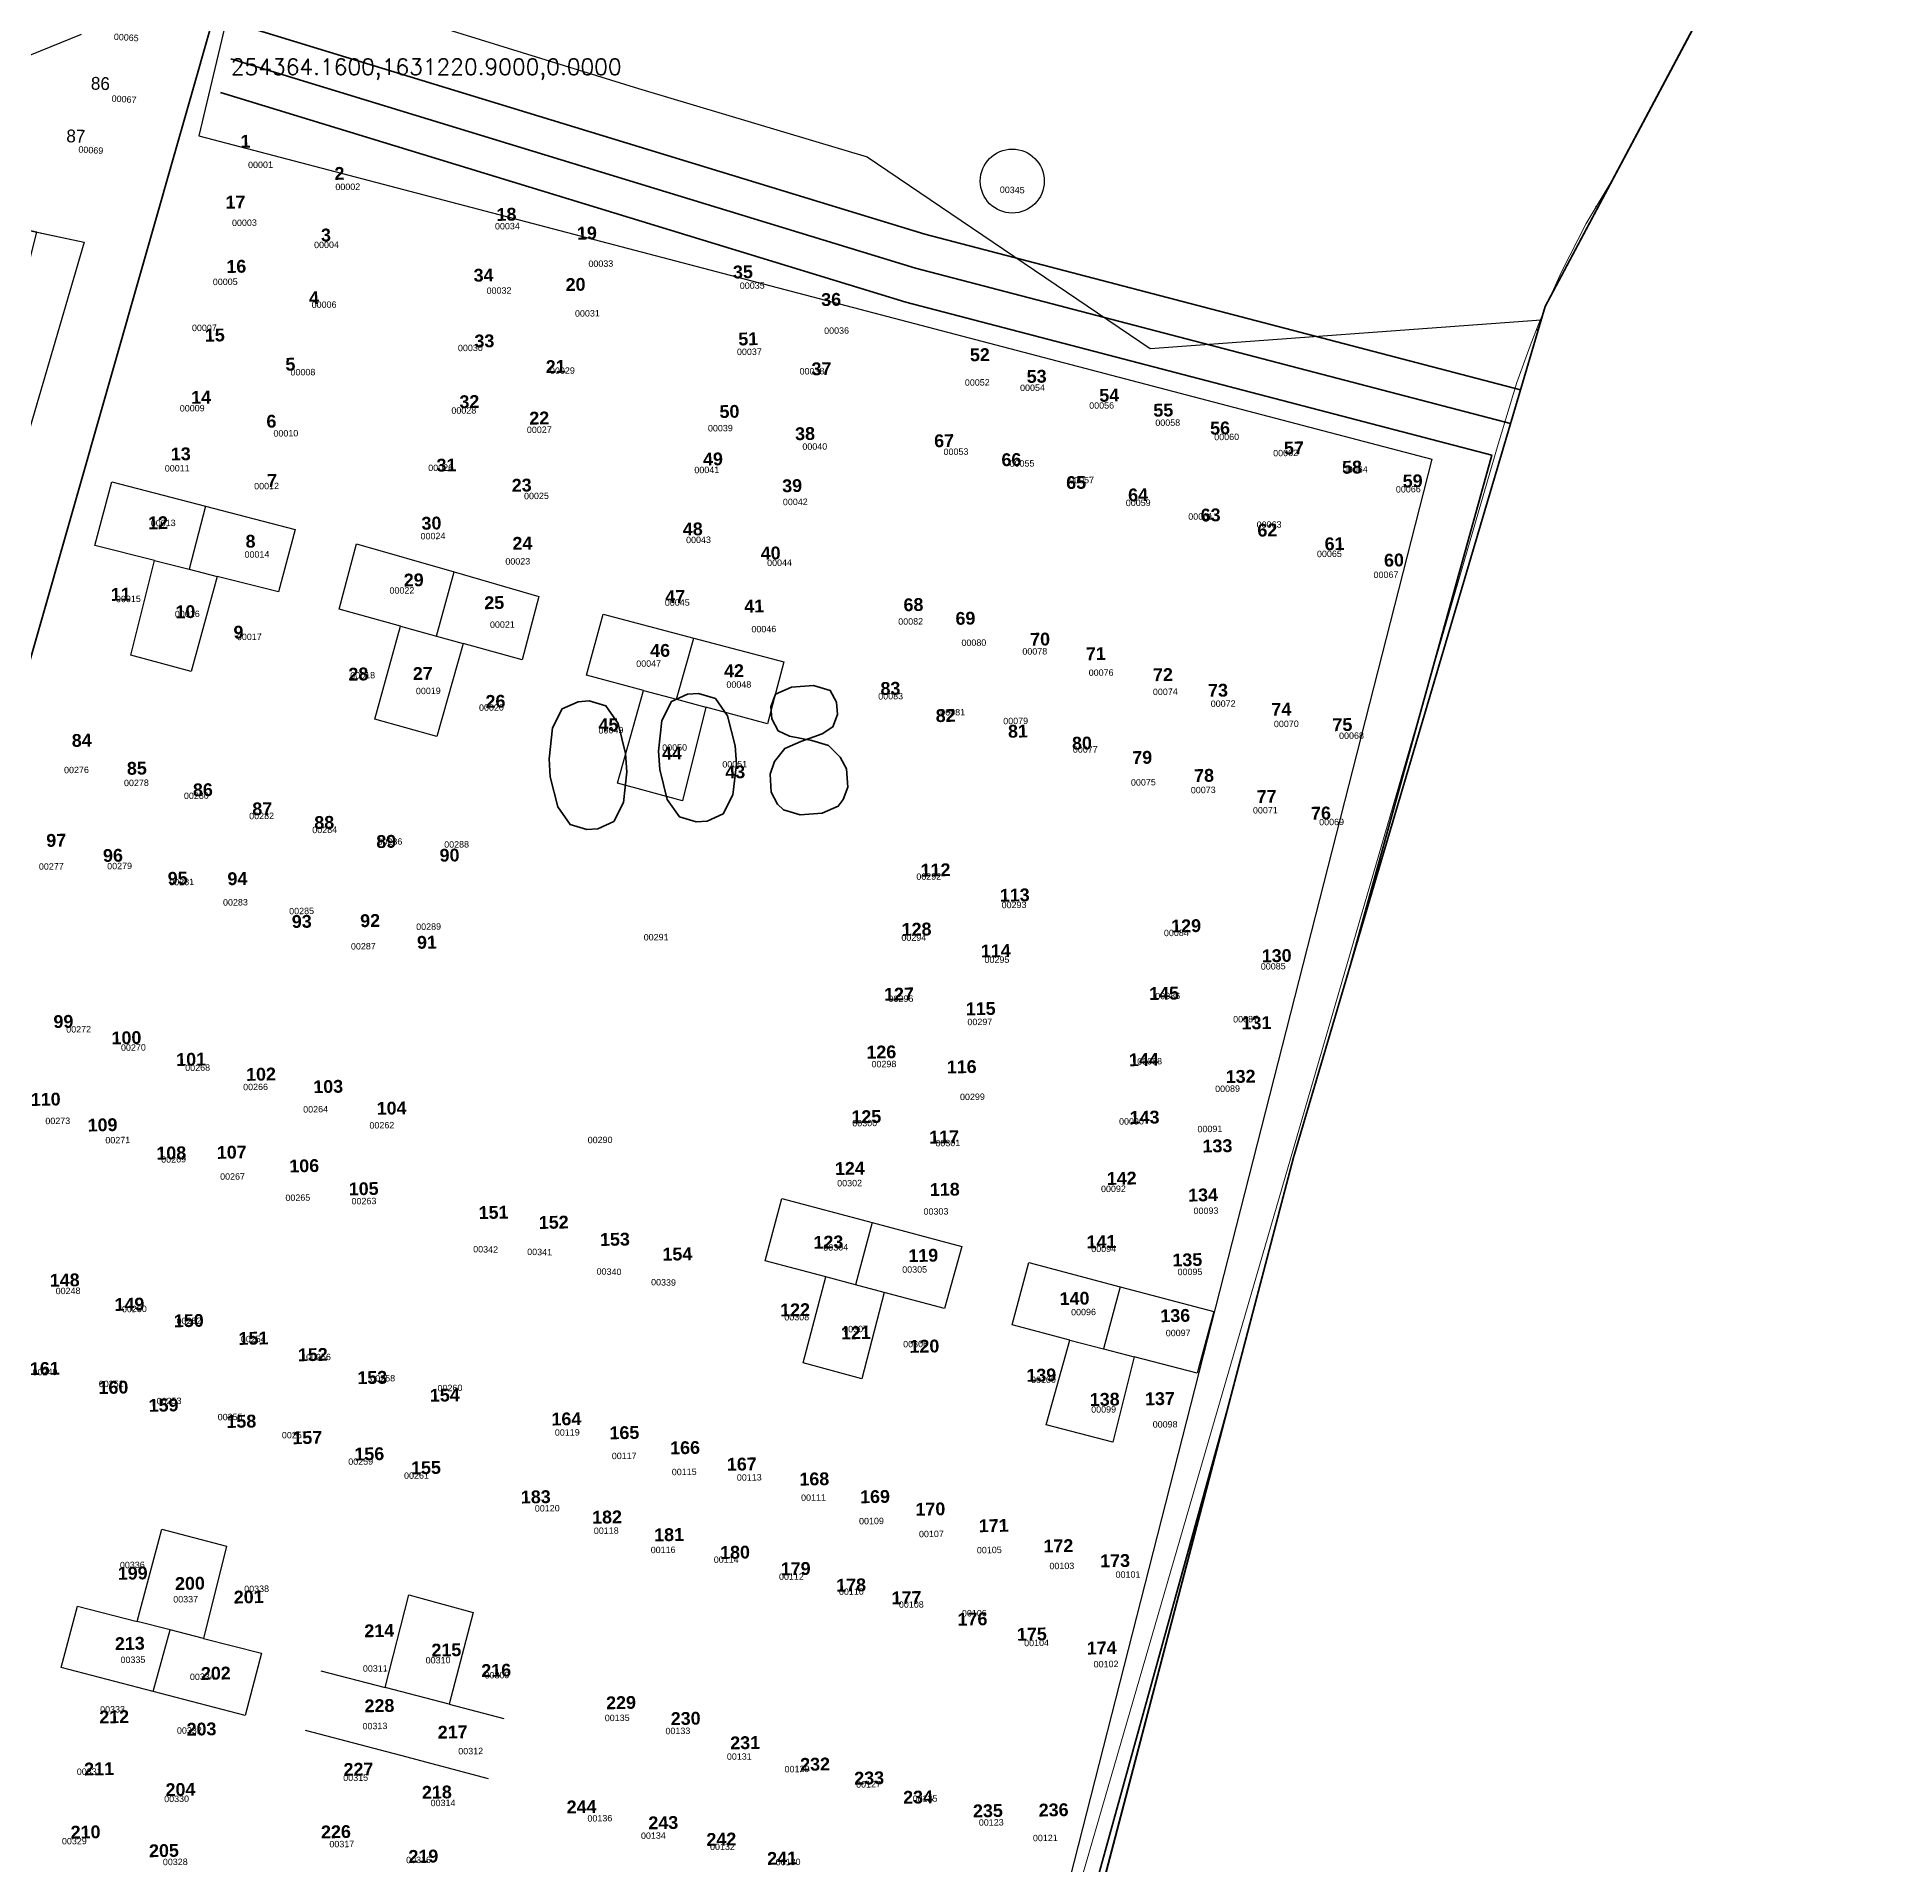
# Model space of a CAD drawing. Header units: metres. Extents: x 0 to 1324930, y 0 to 1631912.
# Drawn here: x 254333.9 to 254624.2, y 1630938.6 to 1631224.3 of the extents above; entities that cross this region are included whole.
import ezdxf
from ezdxf.enums import TextEntityAlignment as Align

# ---------------------------------------------------------------- set-up
doc = ezdxf.new("R2010")
doc.units = ezdxf.units.M
doc.header["$MEASUREMENT"] = 0
for name, color, linetype in [('A_revoir_niveau_0', 7, 'Continuous'), ('limites_parcelles', 7, 'Continuous'), ('limites_sections', 7, 'Continuous'), ('limites_tf', 7, 'Continuous'), ('numero_lot', 7, 'Continuous'), ('numero_parcelle', 7, 'Continuous'), ('toponymie', 7, 'Continuous')]:
    doc.layers.add(name, color=color, linetype=linetype)
for name, color, linetype, lineweight in [('ASSIETTE IMMAT', 7, 'Continuous', 0), ('limites_communes_2025', 7, 'Continuous', 0), ('LimiteTF', 4, 'Continuous', 13), ('lotissement', 7, 'Continuous', 0), ('Régularisation', 1, 'Continuous', 40), ('TopoAlt', 3, 'Continuous', 0), ('TopoMat', 4, 'Continuous', 0)]:
    doc.layers.add(name, color=color, linetype=linetype, lineweight=lineweight)
doc.styles.get("Standard").update_dxf_attribs({"font": 'txt.shx'})
doc.styles.add('Style-Arial', font='arial.ttf')
doc.styles.add('Style-txt', font='txt.shx')
doc.styles.add('style1', font='')
doc.styles.get('style1').set_extended_font_data('Times New Roman', bold=True)

# ---------------------------------------------------------------- blocks, each defined once
blk = doc.blocks.new('*U93')
at = {"layer": 'LimiteTF', "color": 5, "linetype": 'Continuous', "lineweight": 30}
for p, q in [((-34.579972, 59.070028), (-7.939972, 123.860028)), ((-7.939972, 123.860028), (118.400028, 101.540028)), ((118.400028, 101.540028), (60.410028, -123.859972)), ((-97.919972, -24.049972), (-34.579972, 59.070028)), ((-118.399972, -112.229972), (-97.919972, -24.049972)), ((-20.879972, -92.869972), (-42.269972, -114.119972)), ((60.410028, -123.859972), (-20.879972, -92.869972)), ((-42.269972, -114.119972), (-118.399972, -112.229972))]:
    blk.add_line(p, q, dxfattribs=at)
blk = doc.blocks.new('TCPOINT_101_3')
at = {"color": 0}
blk.add_point((0, 0), dxfattribs=at)
at = {"layer": 'TopoAlt'}
blk.add_attdef('ALT', text='', height=0.0003, dxfattribs=at).set_placement((0.0001, -0.0001), align=Align.TOP_LEFT)
at = {"layer": 'TopoMat'}
blk.add_attdef('MAT', (0.0001, 0.0001), '', height=0.0003, dxfattribs=at)

msp = doc.modelspace()

# ---------------------------------------------------------------- linework, layer by layer
at = {"layer": 'A_revoir_niveau_0', "color": 7, "linetype": 'Continuous', "lineweight": 0}
msp.add_line((254462.26304, 1630816.77194, 8.4752), (254517.35351, 1631006.41319, 8.4752), dxfattribs=at)
at = {"layer": 'A_revoir_niveau_0', "color": 40, "linetype": 'Continuous', "lineweight": 40, "flags": 128}
msp.add_lwpolyline([(254364.16, 1631220.9), (254471.14, 1631188.19), (254564.13226, 1631163.91946)], dxfattribs=at)
at = {"layer": 'A_revoir_niveau_0', "color": 7, "linetype": 'Continuous', "lineweight": 0, "elevation": 8.4752, "flags": 128}
for points in [[(254570.27384, 1631183.59928), (254570.36857, 1631183.82538), (254572.10109, 1631187.64703), (254575.96082, 1631195.15714), (254577.50683, 1631197.79148), (254580.17652, 1631202.19514)], [(254517.35351, 1631006.41319), (254562.21014, 1631160.72399), (254565.13857, 1631170.32034), (254567.21523, 1631176.05179), (254568.35875, 1631179.02844), (254569.16834, 1631180.96073)]]:
    msp.add_lwpolyline(points, dxfattribs=at)
at = {"layer": 'ASSIETTE IMMAT', "color": 2, "linetype": 'Continuous', "lineweight": 30, "elevation": 0.00005, "flags": 128}
for points in [[(254366.42724, 1631239.59217), (254359.15379, 1631208.87181), (254551.8551, 1631158.38071), (254480.32743, 1630878.12873), (254484.96735, 1630876.88831), (254484.96735, 1630876.88831), (254483.023, 1630869.4867), (254395.3871, 1630569.1026), (254394.76363, 1630566.741), (254382.80045, 1630626.43015), (254377.21493, 1630714.46368), (254399.21894, 1630756.61485), (254364.10084, 1630778.875), (254312.24829, 1630786.52013), (254272.3531, 1630794.59252), (254277.8231, 1630973.07252), (254333.84861, 1631193.82775), (254215.74971, 1631218.84719), (254186.92892, 1631154.99755), (254121.01885, 1631074.58379), (254089.057, 1630989.11905), (254053.7681, 1630970.23752), (253929.00716, 1630963.07748)], [(254304.66344, 1631224.58545), (254318.57396, 1631220.12626), (254331.32485, 1631220.91776), (254340.8081, 1631224.73796)]]:
    msp.add_lwpolyline(points, dxfattribs=at)
at = {"layer": 'limites_communes_2025', "color": 3, "lineweight": 80, "flags": 128}
for points in [[(252710.2872, 1631107.3833), (252982.4701, 1631682.9759), (252993.7572, 1631687.3199), (253010.694, 1631729.9757), (253066.3854, 1631842.8952), (253066.3854, 1631842.8952), (253098.7298, 1631912.4498), (253659.0228, 1631648.0069), (253757.0504, 1631605.0124), (254274.3391, 1631378.1314), (254622, 1631294), (254624.2075, 1631293.4301), (254621.5327, 1631279.8563), (254569.5419, 1631182.2248), (254530.2512, 1631049.2714), (254527.2805, 1631037.9628), (254483.023, 1630869.4867), (254395.3871, 1630569.1026), (254353.2541, 1630409.5098), (254309.9852, 1630253.9323), (254287.3632, 1630130.504), (254273.8695, 1629992.7881), (254275.8538, 1629906.666)], [(254569.5419, 1631182.2248), (254621.5327, 1631279.8563)], [(254530.2512, 1631049.2714), (254569.5419, 1631182.2248)], [(254483.023, 1630869.4867), (254527.2805, 1631037.9628), (254530.2512, 1631049.2714)]]:
    msp.add_lwpolyline(points, dxfattribs=at)
at = {"layer": 'limites_parcelles'}
for p, q in [((254342.89886, 1631144.89003), (254345.58509, 1631154.79234)), ((254345.58509, 1631154.79234), (254360.22044, 1631151.01523)), ((254360.22044, 1631151.01523), (254357.65367, 1631141.1544)), ((254360.22044, 1631151.01523), (254374.23397, 1631147.39036)), ((254374.23397, 1631147.39036), (254371.61609, 1631137.61888)), ((254352.20709, 1631142.53634), (254342.89886, 1631144.89003)), ((254381.08839, 1631134.93728), (254383.80089, 1631145.13988)), ((254383.80089, 1631145.13988), (254399.0438, 1631140.75042)), ((254348.53183, 1631127.75228), (254352.20709, 1631142.53634)), ((254352.20709, 1631142.53634), (254357.65367, 1631141.1544)), ((254357.65367, 1631141.1544), (254362.03693, 1631140.04918)), ((254362.03693, 1631140.04918), (254357.95253, 1631125.20002)), ((254371.61609, 1631137.61888), (254362.03693, 1631140.04918)), ((254396.29907, 1631130.7274), (254399.0438, 1631140.75042)), ((254399.0438, 1631140.75042), (254412.30989, 1631136.92625)), ((254412.30989, 1631136.92625), (254409.67364, 1631127.02457)), ((254390.68042, 1631132.27717), (254381.08839, 1631134.93728)), ((254419.75266, 1631124.6005), (254422.33342, 1631134.14154)), ((254422.33342, 1631134.14154), (254436.49827, 1631130.40856)), ((254386.66213, 1631117.7388), (254390.68042, 1631132.27717)), ((254390.68042, 1631132.27717), (254396.29907, 1631130.7274)), ((254396.29907, 1631130.7274), (254400.47301, 1631129.56957)), ((254433.7878, 1631120.84591), (254436.49827, 1631130.40856)), ((254436.49827, 1631130.40856), (254450.58315, 1631126.67459)), ((254357.95253, 1631125.20002), (254348.53183, 1631127.75228)), ((254400.47301, 1631129.56957), (254396.36475, 1631115.03008)), ((254409.67364, 1631127.02457), (254400.47301, 1631129.56957)), ((254428.65126, 1631122.22171), (254419.75266, 1631124.6005)), ((254450.58315, 1631126.67459), (254448.03363, 1631117.03395)), ((254424.58212, 1631107.7527), (254428.65126, 1631122.22171)), ((254428.65126, 1631122.22171), (254433.7878, 1631120.84591)), ((254433.7878, 1631120.84591), (254438.38262, 1631119.61333)), ((254438.38262, 1631119.61333), (254434.74535, 1631104.98973)), ((254448.03363, 1631117.03395), (254438.38262, 1631119.61333)), ((254396.36475, 1631115.03008), (254386.66213, 1631117.7388)), ((254434.74535, 1631104.98973), (254424.58212, 1631107.7527)), ((254447.67938, 1631033.14949), (254450.25777, 1631042.88048)), ((254450.25777, 1631042.88048), (254464.37326, 1631039.09689)), ((254464.37326, 1631039.09689), (254461.7745, 1631029.39565)), ((254464.37326, 1631039.09689), (254478.3884, 1631035.34205)), ((254478.3884, 1631035.34205), (254475.70917, 1631025.6798)), ((254457.14969, 1631030.62785), (254447.67938, 1631033.14949)), ((254486.23994, 1631023.11138), (254488.85794, 1631032.87286)), ((254488.85794, 1631032.87286), (254503.14339, 1631029.09139)), ((254453.60756, 1631017.19528), (254457.14969, 1631030.62785)), ((254461.7745, 1631029.39565), (254457.14969, 1631030.62785)), ((254466.25885, 1631028.20169), (254461.7745, 1631029.39565)), ((254466.25885, 1631028.20169), (254462.75734, 1631014.71964)), ((254475.70917, 1631025.6798), (254466.25885, 1631028.20169)), ((254503.14339, 1631029.09139), (254500.53463, 1631019.39002)), ((254503.14339, 1631029.09139), (254517.78985, 1631025.22443)), ((254517.78985, 1631025.22443), (254515.19048, 1631015.57317)), ((254495.28825, 1631020.75446), (254486.23994, 1631023.11138)), ((254491.57355, 1631007.52972), (254495.28825, 1631020.75446)), ((254495.28825, 1631020.75446), (254500.53463, 1631019.39002)), ((254500.53463, 1631019.39002), (254505.34964, 1631018.14019)), ((254462.75734, 1631014.71964), (254453.60756, 1631017.19528)), ((254505.34964, 1631018.14019), (254502.01658, 1631004.78023)), ((254515.19048, 1631015.57317), (254505.34964, 1631018.14019)), ((254502.01658, 1631004.78023), (254491.57355, 1631007.52972)), ((254349.5437, 1630976.78282), (254353.38353, 1630991.19897)), ((254353.38353, 1630991.19897), (254363.49541, 1630988.54534)), ((254363.49541, 1630988.54534), (254359.89551, 1630974.13218)), ((254337.65446, 1630969.61546), (254340.21522, 1630979.15625)), ((254340.21522, 1630979.15625), (254349.5437, 1630976.78282)), ((254388.25771, 1630966.46665), (254391.9867, 1630980.95142)), ((254391.9867, 1630980.95142), (254402.02959, 1630978.21694)), ((254354.66937, 1630975.47687), (254349.5437, 1630976.78282)), ((254402.02959, 1630978.21694), (254398.26899, 1630963.86176)), ((254352.03963, 1630965.85523), (254354.66937, 1630975.47687)), ((254359.89551, 1630974.13218), (254354.66937, 1630975.47687)), ((254359.89551, 1630974.13218), (254368.93295, 1630971.84511)), ((254368.93295, 1630971.84511), (254366.37456, 1630962.11437)), ((254352.03963, 1630965.85523), (254337.65446, 1630969.61546)), ((254378.24642, 1630969.07154), (254388.25771, 1630966.46665)), ((254366.37456, 1630962.11437), (254352.03963, 1630965.85523)), ((254393.26341, 1630965.15921), (254388.25771, 1630966.46665)), ((254398.26899, 1630963.86176), (254393.26341, 1630965.15921)), ((254398.26899, 1630963.86176), (254406.83568, 1630961.63882)), ((254390.74002, 1630955.82886), (254375.82251, 1630959.78243)), ((254404.40327, 1630952.22961), (254390.74002, 1630955.82886))]:
    msp.add_line(p, q, dxfattribs=at)
at = {"layer": 'limites_sections', "color": 112, "linetype": 'Continuous', "lineweight": 40, "flags": 128}
for points in [[(253674.5907, 1631377.4081), (253696.53778, 1631631.55299), (253757.0504, 1631605.0124), (254274.3391, 1631378.1314), (254391.23009, 1631349.84463), (254373.7007, 1631270.31254), (254242.09831, 1630809.46707), (253976.91465, 1630881.7928), (253928.21617, 1630961.4925), (253736.80282, 1630938.19152), (253609.69659, 1630931.39724), (253609.13338, 1630987.02081), (253623.83294, 1631051.57557), (253646.24496, 1631234.3197), (253674.5907, 1631377.4081)], [(254391.23031, 1631349.84458), (254616.78469, 1631295.26207), (254601.91905, 1631243.02459), (254569.5419, 1631182.2248), (254530.2512, 1631049.2714), (254527.2805, 1631037.9628), (254483.023, 1630869.4867), (254450.47436, 1630757.92176), (254242.09831, 1630809.46707), (254373.7007, 1631270.31254), (254391.23031, 1631349.84458)]]:
    msp.add_lwpolyline(points, close=True, dxfattribs=at)
at = {"layer": 'limites_tf', "color": 5, "linetype": 'Continuous', "lineweight": 30, "elevation": 0, "flags": 128}
msp.add_lwpolyline([(254621.99607, 1631282.20776), (254618.47374, 1631294.85333), (254410.19218, 1631345.25595), (254409.20466, 1631337.4206), (254375.50092, 1631232.52887), (254427.86268, 1631216.23791), (254463.6026, 1631205.57188), (254507.81078, 1631175.65582), (254568.91369, 1631180.09906), (254569.5419, 1631182.2248), (254621.5327, 1631279.8563), (254621.99607, 1631282.20776)], close=True, dxfattribs=at)
at = {"layer": 'lotissement', "color": 2, "linetype": 'Continuous', "lineweight": 0}
msp.add_line((254241.13395, 1631213.4754), (254341.26133, 1631192.25413), dxfattribs=at)
at = {"layer": 'numero_parcelle', "color": 1, "lineweight": 30}
msp.add_circle((254486.27876, 1631201.79779), 4.99902, dxfattribs=at)
at = {"layer": 'Régularisation', "color": 4, "linetype": 'Continuous', "lineweight": 40, "flags": 128}
for points in [[(254365.76818, 1631226.15964), (254472.63921, 1631193.48295), (254565.6918, 1631169.19667)], [(254362.55182, 1631215.64036), (254469.6408, 1631182.89704), (254561.20915, 1631158.99814), (254539.2076, 1631079.57841)], [(254519.98058, 1631010.17401), (254478.63709, 1630860.93506), (254480.38118, 1630860.4315)]]:
    msp.add_lwpolyline(points, dxfattribs=at)

# ---------------------------------------------------------------- block references
at = {"layer": 'limites_tf', "color": 5, "linetype": 'Continuous', "lineweight": 30, "zscale": 10, "rotation": 358.0525}
msp.add_blockref('*U93', (254219.47898, 1631094.79643), dxfattribs=at)
at = {"layer": 'toponymie', "xscale": 1000.164812, "yscale": 1000.164812, "zscale": 1000.164812, "rotation": 359.3981}
for p in [(254577.52733, 1631197.84667, -6.33314), (254568.30621, 1631178.53937, -6.24203)]:
    msp.add_blockref('TCPOINT_101_3', p, dxfattribs=at)

# ---------------------------------------------------------------- texts
at = {"layer": 'limites_sections', "color": 3, "lineweight": 30, "style": 'Style-txt'}
msp.add_text('008', height=19.99996, rotation=3.9242, dxfattribs=at).set_placement((254437.07333, 1631111.72787), align=Align.MIDDLE_CENTER)
at = {"layer": 'numero_lot', "color": 7, "lineweight": 0, "char_height": 1.999996, "attachment_point": 5, "rotation": 358.5699787, "line_spacing_factor": 0.6}
for s, insert in [('\\fComic Sans MS|b0|i0|c00|p71;86', (254343.76893, 1631217.0335)), ('\\fComic Sans MS|b0|i0|c00|p71;87', (254339.94101, 1631208.81931))]:
    msp.add_mtext(s, dxfattribs=dict(at, insert=insert))
at = {"layer": 'numero_lot', "color": 7, "linetype": 'Continuous', "lineweight": 13, "char_height": 2, "attachment_point": 7, "rotation": 1.0559066, "line_spacing_factor": 0.72, "style": 'style1'}
for s, insert in [('\\fArial|b1|i0|c00|p39;1', (254365.68861, 1631207.00645)), ('\\fArial|b1|i0|c00|p39;2', (254380.37619, 1631201.98498)), ('\\fArial|b1|i0|c00|p39;17', (254363.34899, 1631197.48578)), ('\\fArial|b1|i0|c00|p39;18', (254405.69978, 1631195.54719)), ('\\fArial|b1|i0|c00|p39;3', (254378.26576, 1631192.32769)), ('\\fArial|b1|i0|c00|p39;19', (254418.26986, 1631192.62078)), ('\\fArial|b1|i0|c00|p39;16', (254363.47451, 1631187.41592)), ('\\fArial|b1|i0|c00|p39;34', (254402.11974, 1631186.04776)), ('\\fArial|b1|i0|c00|p39;35', (254442.64955, 1631186.55295)), ('\\fArial|b1|i0|c00|p39;20', (254416.49407, 1631184.59552)), ('\\fArial|b1|i0|c00|p39;4', (254376.39158, 1631182.55589)), ('\\fArial|b1|i0|c00|p39;36', (254456.44029, 1631182.24702)), ('\\fArial|b1|i0|c00|p39;15', (254360.11528, 1631176.68601)), ('\\fArial|b1|i0|c00|p39;33', (254402.24782, 1631175.77239)), ('\\fArial|b1|i0|c00|p39;51', (254443.48436, 1631176.09553)), ('\\fArial|b1|i0|c00|p39;5', (254372.70524, 1631172.14907)), ('\\fArial|b1|i0|c00|p39;21', (254413.39265, 1631171.80052)), ('\\fArial|b1|i0|c00|p39;37', (254454.93146, 1631171.42272)), ('\\fArial|b1|i0|c00|p39;52', (254479.6778, 1631173.61773)), ('\\fArial|b1|i0|c00|p39;53', (254488.55514, 1631170.23422)), ('\\fArial|b1|i0|c00|p39;14', (254357.97586, 1631166.99899)), ('\\fArial|b1|i0|c00|p39;32', (254399.9004, 1631166.28833)), ('\\fArial|b1|i0|c00|p39;54', (254499.8926, 1631167.29244)), ('\\fArial|b1|i0|c00|p39;6', (254369.73445, 1631163.24031)), ('\\fArial|b1|i0|c00|p39;22', (254410.82187, 1631163.75245)), ('\\fArial|b1|i0|c00|p39;50', (254440.54369, 1631164.75422)), ('\\fArial|b1|i0|c00|p39;55', (254508.34565, 1631164.96488)), ('\\fArial|b1|i0|c00|p39;38', (254452.35731, 1631161.28985)), ('\\fArial|b1|i0|c00|p39;67', (254474.09206, 1631160.18806)), ('\\fArial|b1|i0|c00|p39;56', (254517.21592, 1631162.16435)), ('\\fArial|b1|i0|c00|p39;13', (254354.79901, 1631158.1212)), ('\\fArial|b1|i0|c00|p39;49', (254437.96522, 1631157.32266)), ('\\fArial|b1|i0|c00|p39;66', (254484.60778, 1631157.23604)), ('\\fArial|b1|i0|c00|p39;57', (254528.76077, 1631159.05316)), ('\\fArial|b1|i0|c00|p39;7', (254369.8491, 1631154.02601)), ('\\fArial|b1|i0|c00|p39;31', (254396.32549, 1631156.37788)), ('\\fArial|b1|i0|c00|p39;58', (254537.83904, 1631156.04969)), ('\\fArial|b1|i0|c00|p39;59', (254547.31733, 1631153.9069)), ('\\fArial|b1|i0|c00|p39;23', (254408.07639, 1631153.23572)), ('\\fArial|b1|i0|c00|p39;39', (254450.34524, 1631153.16065)), ('\\fArial|b1|i0|c00|p39;65', (254494.7203, 1631153.66238)), ('\\fArial|b1|i0|c00|p39;64', (254504.40146, 1631151.72766)), ('\\fArial|b1|i0|c00|p39;63', (254515.74149, 1631148.58038)), ('\\fArial|b1|i0|c00|p39;12', (254351.23435, 1631147.38873)), ('\\fArial|b1|i0|c00|p39;30', (254393.97295, 1631147.30483)), ('\\fArial|b1|i0|c00|p39;48', (254434.81399, 1631146.3898)), ('\\fArial|b1|i0|c00|p39;62', (254524.60602, 1631146.2244)), ('\\fArial|b1|i0|c00|p39;8', (254366.47512, 1631144.49561)), ('\\fArial|b1|i0|c00|p39;24', (254408.1891, 1631144.1934)), ('\\fArial|b1|i0|c00|p39;40', (254446.98345, 1631142.63624)), ('\\fArial|b1|i0|c00|p39;61', (254535.11149, 1631144.09441)), ('\\fArial|b1|i0|c00|p39;60', (254544.38946, 1631141.53805)), ('\\fArial|b1|i0|c00|p39;29', (254391.20698, 1631138.43216)), ('\\fArial|b1|i0|c00|p39;11', (254345.415, 1631136.21707)), ('\\fArial|b1|i0|c00|p39;10', (254355.51728, 1631133.46544)), ('\\fArial|b1|i0|c00|p39;25', (254403.78475, 1631134.88923)), ('\\fArial|b1|i0|c00|p39;47', (254432.06851, 1631135.87308)), ('\\fArial|b1|i0|c00|p39;41', (254444.41523, 1631134.38266)), ('\\fArial|b1|i0|c00|p39;68', (254469.2966, 1631134.57535)), ('\\fArial|b1|i0|c00|p39;69', (254477.4245, 1631132.44509)), ('\\fArial|b1|i0|c00|p39;9', (254364.59749, 1631130.29)), ('\\fArial|b1|i0|c00|p39;70', (254489.08882, 1631129.1844)), ('\\fArial|b1|i0|c00|p39;46', (254429.70829, 1631127.41655)), ('\\fArial|b1|i0|c00|p39;71', (254497.80515, 1631126.94402)), ('\\fArial|b1|i0|c00|p39;28', (254382.55506, 1631123.73103)), ('\\fArial|b1|i0|c00|p39;27', (254392.62147, 1631123.85651)), ('\\fArial|b1|i0|c00|p39;42', (254441.25375, 1631124.27183)), ('\\fArial|b1|i0|c00|p39;72', (254508.29555, 1631123.6687)), ('\\fArial|b1|i0|c00|p39;26', (254403.97687, 1631119.47618)), ('\\fArial|b1|i0|c00|p39;83', (254465.70251, 1631121.49348)), ('\\fArial|b1|i0|c00|p39;73', (254516.89741, 1631121.192)), ('\\fArial|b1|i0|c00|p39;82', (254474.32633, 1631117.25529)), ('\\fArial|b1|i0|c00|p39;74', (254526.79645, 1631118.26166)), ('\\fArial|b1|i0|c00|p39;84', (254339.31928, 1631113.38095)), ('\\fArial|b1|i0|c00|p39;45', (254421.63425, 1631115.80571)), ('\\fArial|b1|i0|c00|p39;81', (254485.62823, 1631114.81224)), ('\\fArial|b1|i0|c00|p39;75', (254536.33684, 1631115.83019)), ('\\fArial|b1|i0|c00|p39;44', (254431.55159, 1631111.40746)), ('\\fArial|b1|i0|c00|p39;80', (254495.63148, 1631112.94026)), ('\\fArial|b1|i0|c00|p39;79', (254505.05217, 1631110.70866)), ('\\fArial|b1|i0|c00|p39;85', (254347.93344, 1631109.02001)), ('\\fArial|b1|i0|c00|p39;43', (254441.45099, 1631108.44776)), ('\\fArial|b1|i0|c00|p39;78', (254514.71496, 1631107.89283)), ('\\fArial|b1|i0|c00|p39;86', (254358.24884, 1631105.65442)), ('\\fArial|b1|i0|c00|p39;77', (254524.50038, 1631104.64226)), ('\\fArial|b1|i0|c00|p39;87', (254367.53193, 1631102.68705)), ('\\fArial|b1|i0|c00|p39;76', (254532.98693, 1631102.01313)), ('\\fArial|b1|i0|c00|p39;88', (254377.21565, 1631100.54682)), ('\\fArial|b1|i0|c00|p39;97', (254335.33466, 1631097.76386)), ('\\fArial|b1|i0|c00|p39;89', (254386.90962, 1631097.58456)), ('\\fArial|b1|i0|c00|p39;96', (254344.19919, 1631095.40788)), ('\\fArial|b1|i0|c00|p39;90', (254396.79878, 1631095.44689)), ('\\fArial|b1|i0|c00|p39;112', (254471.97775, 1631093.14672)), ('\\fArial|b1|i0|c00|p39;95', (254354.31172, 1631091.83422)), ('\\fArial|b1|i0|c00|p39;94', (254363.65299, 1631091.77831)), ('\\fArial|b1|i0|c00|p39;113', (254484.35521, 1631089.19021)), ('\\fArial|b1|i0|c00|p39;93', (254373.7099, 1631085.08767)), ('\\fArial|b1|i0|c00|p39;92', (254384.39263, 1631085.22083)), ('\\fArial|b1|i0|c00|p39;129', (254511.14075, 1631084.3856)), ('\\fArial|b1|i0|c00|p39;91', (254393.26998, 1631081.83731)), ('\\fArial|b1|i0|c00|p39;128', (254469.01146, 1631083.86048)), ('\\fArial|b1|i0|c00|p39;114', (254481.38124, 1631080.52049)), ('\\fArial|b1|i0|c00|p39;130', (254525.28815, 1631079.72443)), ('\\fArial|b1|i0|c00|p39;127', (254466.26086, 1631073.75477)), ('\\fArial|b1|i0|c00|p39;145', (254507.69119, 1631073.83808)), ('\\fArial|b1|i0|c00|p39;115', (254479.0287, 1631071.44744)), ('\\fArial|b1|i0|c00|p39;99', (254336.4579, 1631069.46482)), ('\\fArial|b1|i0|c00|p39;100', (254345.53044, 1631066.90589)), ('\\fArial|b1|i0|c00|p39;131', (254522.13143, 1631069.23194)), ('\\fArial|b1|i0|c00|p39;126', (254463.49745, 1631064.6766)), ('\\fArial|b1|i0|c00|p39;101', (254355.6404, 1631063.53774)), ('\\fArial|b1|i0|c00|p39;102', (254366.55931, 1631061.20737)), ('\\fArial|b1|i0|c00|p39;116', (254476.05985, 1631062.36671)), ('\\fArial|b1|i0|c00|p39;144', (254504.53227, 1631063.52174)), ('\\fArial|b1|i0|c00|p39;132', (254519.65272, 1631060.86202)), ('\\fArial|b1|i0|c00|p39;103', (254377.06222, 1631059.28289)), ('\\fArial|b1|i0|c00|p39;110', (254332.91117, 1631057.29379)), ('\\fArial|b1|i0|c00|p39;104', (254386.96674, 1631055.91218)), ('\\fArial|b1|i0|c00|p39;109', (254341.79619, 1631053.29376)), ('\\fArial|b1|i0|c00|p39;125', (254461.15772, 1631054.57601)), ('\\fArial|b1|i0|c00|p39;143', (254504.64498, 1631054.47942)), ('\\fArial|b1|i0|c00|p39;117', (254473.3195, 1631051.43897)), ('\\fArial|b1|i0|c00|p39;133', (254516.03082, 1631050.01138)), ('\\fArial|b1|i0|c00|p39;108', (254352.53528, 1631048.90575)), ('\\fArial|b1|i0|c00|p39;107', (254361.98539, 1631049.02354)), ('\\fArial|b1|i0|c00|p39;106', (254373.3126, 1631046.9038)), ('\\fArial|b1|i0|c00|p39;124', (254458.58694, 1631046.52793)), ('\\fArial|b1|i0|c00|p39;142', (254501.06494, 1631044.97999)), ('\\fArial|b1|i0|c00|p39;105', (254382.60338, 1631043.3199)), ('\\fArial|b1|i0|c00|p39;118', (254473.42196, 1631043.21867)), ('\\fArial|b1|i0|c00|p39;134', (254513.77811, 1631042.34899)), ('\\fArial|b1|i0|c00|p39;151', (254402.90094, 1631039.62641)), ('\\fArial|b1|i0|c00|p39;152', (254412.3054, 1631038.07778)), ('\\fArial|b1|i0|c00|p39;153', (254421.86912, 1631035.41866)), ('\\fArial|b1|i0|c00|p39;123', (254455.23796, 1631034.97599)), ('\\fArial|b1|i0|c00|p39;141', (254497.9009, 1631035.07466)), ('\\fArial|b1|i0|c00|p39;154', (254431.62521, 1631033.1242)), ('\\fArial|b1|i0|c00|p39;119', (254470.05761, 1631032.89978)), ('\\fArial|b1|i0|c00|p39;135', (254511.32136, 1631032.21758)), ('\\fArial|b1|i0|c00|p39;148', (254335.88293, 1631029.05083)), ('\\fArial|b1|i0|c00|p39;140', (254493.69687, 1631026.18407)), ('\\fArial|b1|i0|c00|p39;149', (254345.99802, 1631025.27167)), ('\\fArial|b1|i0|c00|p39;122', (254450.02723, 1631024.42853)), ('\\fArial|b1|i0|c00|p39;136', (254509.434, 1631023.50268)), ('\\fArial|b1|i0|c00|p39;150', (254355.27599, 1631022.7153)), ('\\fArial|b1|i0|c00|p39;121', (254459.52345, 1631020.84719)), ('\\fArial|b1|i0|c00|p39;151', (254365.37827, 1631019.96367)), ('\\fArial|b1|i0|c00|p39;152', (254374.65624, 1631017.40731)), ('\\fArial|b1|i0|c00|p39;120', (254470.23435, 1631018.71977)), ('\\fArial|b1|i0|c00|p39;161', (254332.76756, 1631015.24087)), ('\\fArial|b1|i0|c00|p39;160', (254343.48872, 1631012.29141)), ('\\fArial|b1|i0|c00|p39;153', (254383.94702, 1631013.8234)), ('\\fArial|b1|i0|c00|p39;139', (254488.50408, 1631014.19807)), ('\\fArial|b1|i0|c00|p39;159', (254351.33119, 1631009.51162)), ('\\fArial|b1|i0|c00|p39;154', (254395.28192, 1631011.08714)), ('\\fArial|b1|i0|c00|p39;138', (254498.41373, 1631010.41634)), ('\\fArial|b1|i0|c00|p39;137', (254507.04209, 1631010.52389)), ('\\fArial|b1|i0|c00|p39;158', (254363.48528, 1631006.9911)), ('\\fArial|b1|i0|c00|p39;164', (254414.28281, 1631007.36735)), ('\\fArial|b1|i0|c00|p39;157', (254373.79044, 1631004.44754)), ('\\fArial|b1|i0|c00|p39;165', (254423.35022, 1631005.21944)), ('\\fArial|b1|i0|c00|p39;166', (254432.83107, 1631002.87114)), ('\\fArial|b1|i0|c00|p39;156', (254383.47928, 1631001.8963)), ('\\fArial|b1|i0|c00|p39;167', (254441.69816, 1631000.30965)), ('\\fArial|b1|i0|c00|p39;155', (254392.34125, 1630999.74583)), ('\\fArial|b1|i0|c00|p39;168', (254453.02794, 1630997.9844)), ('\\fArial|b1|i0|c00|p39;183', (254409.50345, 1630995.18096)), ('\\fArial|b1|i0|c00|p39;169', (254462.51391, 1630995.22509)), ('\\fArial|b1|i0|c00|p39;182', (254420.63804, 1630992.03111)), ('\\fArial|b1|i0|c00|p39;170', (254471.16789, 1630993.27757)), ('\\fArial|b1|i0|c00|p39;181', (254430.32945, 1630989.27436)), ('\\fArial|b1|i0|c00|p39;171', (254481.06217, 1630990.72888)), ('\\fArial|b1|i0|c00|p39;180', (254440.63716, 1630986.5253)), ('\\fArial|b1|i0|c00|p39;172', (254491.16957, 1630987.56624)), ('\\fArial|b1|i0|c00|p39;199', (254346.50691, 1630983.26725)), ('\\fArial|b1|i0|c00|p39;179', (254450.12057, 1630983.97149)), ('\\fArial|b1|i0|c00|p39;173', (254500.03411, 1630985.21026)), ('\\fArial|b1|i0|c00|p39;200', (254355.44998, 1630981.67568)), ('\\fArial|b1|i0|c00|p39;201', (254364.63441, 1630979.55859)), ('\\fArial|b1|i0|c00|p39;178', (254458.78223, 1630981.40745)), ('\\fArial|b1|i0|c00|p39;177', (254467.43621, 1630979.45992)), ('\\fArial|b1|i0|c00|p39;214', (254385.04121, 1630974.31478)), ('\\fArial|b1|i0|c00|p39;176', (254477.75161, 1630976.09433)), ('\\fArial|b1|i0|c00|p39;175', (254487.02702, 1630973.74347)), ('\\fArial|b1|i0|c00|p39;213', (254346.05681, 1630972.27997)), ('\\fArial|b1|i0|c00|p39;215', (254395.52868, 1630971.27432)), ('\\fArial|b1|i0|c00|p39;174', (254497.94336, 1630971.61861)), ('\\fArial|b1|i0|c00|p39;216', (254403.31757, 1630968.08278)), ('\\fArial|b1|i0|c00|p39;202', (254359.49958, 1630967.63203)), ('\\fArial|b1|i0|c00|p39;228', (254385.07019, 1630962.57004)), ('\\fArial|b1|i0|c00|p39;229', (254422.82765, 1630963.04066)), ('\\fArial|b1|i0|c00|p39;212', (254343.61615, 1630960.8568)), ('\\fArial|b1|i0|c00|p39;230', (254432.92644, 1630960.56899)), ('\\fArial|b1|i0|c00|p39;203', (254357.26005, 1630958.91274)), ('\\fArial|b1|i0|c00|p39;217', (254396.50997, 1630958.48439)), ('\\fArial|b1|i0|c00|p39;231', (254442.21978, 1630956.77958)), ('\\fArial|b1|i0|c00|p39;232', (254453.15149, 1630953.42167)), ('\\fArial|b1|i0|c00|p39;211', (254341.25191, 1630952.72321)), ('\\fArial|b1|i0|c00|p39;227', (254381.78876, 1630952.66325)), ('\\fArial|b1|i0|c00|p39;233', (254461.60259, 1630951.26608)), ('\\fArial|b1|i0|c00|p39;204', (254353.97276, 1630949.47569)), ('\\fArial|b1|i0|c00|p39;218', (254394.04443, 1630949.05758)), ('\\fArial|b1|i0|c00|p39;234', (254469.24219, 1630948.27821)), ('\\fArial|b1|i0|c00|p39;244', (254416.66053, 1630946.80065)), ('\\fArial|b1|i0|c00|p39;235', (254480.15853, 1630946.15335)), ('\\fArial|b1|i0|c00|p39;236', (254490.43039, 1630946.28138)), ('\\fArial|b1|i0|c00|p39;210', (254339.1444, 1630942.83105)), ('\\fArial|b1|i0|c00|p39;226', (254378.27108, 1630942.87097)), ('\\fArial|b1|i0|c00|p39;243', (254429.43093, 1630944.28781)), ('\\fArial|b1|i0|c00|p39;205', (254351.39129, 1630939.92998)), ('\\fArial|b1|i0|c00|p39;219', (254391.93839, 1630939.04799)), ('\\fArial|b1|i0|c00|p39;242', (254438.50347, 1630941.72889)), ('\\fArial|b1|i0|c00|p39;241', (254447.992, 1630938.76407))]:
    msp.add_mtext(s, dxfattribs=dict(at, insert=insert))
at = {"layer": 'numero_parcelle', "color": 5, "lineweight": 0, "style": 'Style-Arial'}
for s, rotation, p in [('00065', 356.57, (254345.90697, 1631224.85934)), ('00067', 356.57, (254345.56412, 1631215.20591)), ('00069', 356.57, (254340.37282, 1631207.25878)), ('00001', 0.71413, (254366.84122, 1631204.81917)), ('00002', 0.71413, (254380.48701, 1631201.38051)), ('00345', 358.71413, (254484.34407, 1631200.96142)), ('00003', 0.71413, (254364.33181, 1631195.76602)), ('00034', 0.71413, (254405.43003, 1631195.23404)), ('00004', 0.71413, (254377.15828, 1631192.31714)), ('00033', 0.71413, (254420.02965, 1631189.37603)), ('00005', 0.71413, (254361.33285, 1631186.54273)), ('00032', 0.71413, (254404.12142, 1631185.17064)), ('00035', 0.71413, (254443.69133, 1631185.95092)), ('00006', 0.71413, (254376.78321, 1631182.96252)), ('00007', 0.71413, (254358.07475, 1631179.3512)), ('00031', 0.71413, (254417.93262, 1631181.61101)), ('00030', 0.71413, (254399.6441, 1631176.21598)), ('00036', 0.71413, (254456.87124, 1631178.91815)), ('00037', 0.71413, (254443.24659, 1631175.61122)), ('00008', 0.71413, (254373.47287, 1631172.42308)), ('00029', 0.71413, (254414.02882, 1631172.6635)), ('00038', 0.71413, (254453.03593, 1631172.57559)), ('00052', 0.71413, (254478.86472, 1631170.82367)), ('00054', 0.71413, (254487.49103, 1631169.99386)), ('00009', 0.71413, (254356.1706, 1631166.79429)), ('00028', 0.71413, (254398.61868, 1631166.44317)), ('00056', 0.71413, (254498.29554, 1631167.22278)), ('00058', 0.71413, (254508.63069, 1631164.53959)), ('00010', 0.71413, (254370.80573, 1631162.87585)), ('00027', 0.71413, (254410.41537, 1631163.43255)), ('00039', 0.71413, (254438.71511, 1631163.67692)), ('00060', 0.71413, (254517.83636, 1631162.31099)), ('00040', 0.71413, (254453.46937, 1631160.81154)), ('00053', 0.71413, (254475.53447, 1631160.00278)), ('00062', 0.71413, (254527.04552, 1631159.80124)), ('00011', 0.71413, (254353.82915, 1631157.41516)), ('00026', 0.71413, (254395.00164, 1631157.49923)), ('00041', 0.71413, (254436.59321, 1631157.15647)), ('00055', 0.71413, (254485.85911, 1631158.16306)), ('00064', 0.71413, (254537.94133, 1631157.21877)), ('00012', 0.71413, (254367.7945, 1631154.63662)), ('00025', 0.71413, (254409.97063, 1631153.09286)), ('00057', 0.71413, (254495.16309, 1631155.56075)), ('00066', 0.71413, (254546.22114, 1631154.13502)), ('00042', 0.71413, (254450.42229, 1631152.16177)), ('00059', 0.71413, (254504.01055, 1631152.01541)), ('00013', 0.71413, (254351.64134, 1631148.85811)), ('00061', 0.71413, (254513.77687, 1631149.88753)), ('00063', 0.71413, (254524.46905, 1631148.6148)), ('00024', 0.71413, (254393.80012, 1631146.82789)), ('00043', 0.71413, (254435.29533, 1631146.23203)), ('00014', 0.71413, (254366.28873, 1631143.95563)), ('00023', 0.71413, (254407.05438, 1631142.86882)), ('00044', 0.71413, (254447.95947, 1631142.6581)), ('00065', 0.71413, (254533.8912, 1631144.04556)), ('00067', 0.71413, (254542.73516, 1631140.78138)), ('00015', 0.71413, (254346.19525, 1631137.00174)), ('00022', 0.71413, (254388.94247, 1631138.33131)), ('00045', 0.71413, (254431.97579, 1631136.43062)), ('00016', 0.71413, (254355.40238, 1631134.65599)), ('00021', 0.71413, (254404.64883, 1631132.99679)), ('00082', 0.71413, (254468.45184, 1631133.48743)), ('00017', 0.71413, (254365.09309, 1631131.08016)), ('00046', 0.71413, (254445.50738, 1631132.29339)), ('00080', 0.71413, (254478.32669, 1631130.1658)), ('00047', 0.71413, (254427.50562, 1631126.90193)), ('00078', 0.71413, (254487.84928, 1631128.80818)), ('00018', 0.71413, (254382.80964, 1631125.07355)), ('00076', 0.71413, (254498.21573, 1631125.49268)), ('00019', 0.71413, (254393.07149, 1631122.6355)), ('00048', 0.71413, (254441.60001, 1631123.63289)), ('00083', 0.71413, (254465.31968, 1631121.80197)), ('00074', 0.71413, (254508.25036, 1631122.50111)), ('00020', 0.71413, (254402.93729, 1631120.04019)), ('00081', 0.71413, (254475.02045, 1631119.29833)), ('00072', 0.71413, (254517.28748, 1631120.64535)), ('00049', 0.71413, (254421.61236, 1631116.49432)), ('00079', 0.71413, (254484.86062, 1631117.94476)), ('00070', 0.71413, (254527.16029, 1631117.48772)), ('00068', 0.71413, (254537.34447, 1631115.64626)), ('00050', 0.71413, (254431.56155, 1631113.78289)), ('00077', 0.71413, (254495.74312, 1631113.48737)), ('00276', 0.71413, (254338.08491, 1631110.28941)), ('00051', 0.71413, (254440.95916, 1631111.18175)), ('00278', 0.71413, (254347.45181, 1631108.27372)), ('00075', 0.71413, (254504.82113, 1631108.35143)), ('00073', 0.71413, (254514.17781, 1631107.15579)), ('00280', 0.71413, (254356.81871, 1631106.25803)), ('00071', 0.71413, (254523.88675, 1631103.99612)), ('00282', 0.71413, (254367.01924, 1631103.1045)), ('00284', 0.71413, (254376.87978, 1631100.93093)), ('00069', 0.71413, (254534.2348, 1631102.1567)), ('00286', 0.71413, (254387.06397, 1631099.08946)), ('00288', 0.71413, (254397.48938, 1631098.6561)), ('00277', 0.71413, (254334.15613, 1631095.21519)), ('00279', 0.71413, (254344.8276, 1631095.28232)), ('00281', 0.71413, (254354.52836, 1631092.77869)), ('00292', 0.71413, (254471.27972, 1631093.62907)), ('00283', 0.71413, (254362.92638, 1631089.60268)), ('00293', 0.71413, (254484.61005, 1631089.20227)), ('00285', 0.71413, (254373.26829, 1631088.25528)), ('00289', 0.71413, (254393.11804, 1631085.81416)), ('00291', 0.71413, (254428.67335, 1631084.16839)), ('00294', 0.71413, (254468.9403, 1631084.08593)), ('00084', 0.71413, (254509.96951, 1631084.8357)), ('00287', 0.71413, (254382.91876, 1631082.7455)), ('00295', 0.71413, (254481.93064, 1631080.6391)), ('00085', 0.71413, (254525.11258, 1631079.61133)), ('00296', 0.71413, (254466.92862, 1631074.54688)), ('00086', 0.71413, (254508.61738, 1631074.9768)), ('00272', 0.71413, (254338.42598, 1631069.77724)), ('00297', 0.71413, (254479.26554, 1631070.92786)), ('00087', 0.71413, (254520.79043, 1631071.35575)), ('00270', 0.71413, (254346.98378, 1631066.93129)), ('00268', 0.71413, (254357.02045, 1631063.77571)), ('00298', 0.71413, (254464.26966, 1631064.34362)), ('00088', 0.71413, (254505.79455, 1631064.7715)), ('00266', 0.71413, (254366.07189, 1631060.77189)), ('00089', 0.71413, (254517.97578, 1631060.49441)), ('00264', 0.71413, (254375.45718, 1631057.28012)), ('00299', 0.71413, (254478.10361, 1631059.22568)), ('00273', 0.71413, (254335.16266, 1631055.46559)), ('00262', 0.71413, (254385.81341, 1631054.78466)), ('00300', 0.71413, (254461.2707, 1631055.12033)), ('00090', 0.71413, (254502.9615, 1631055.38624)), ('00091', 0.71413, (254515.21621, 1631054.20744)), ('00271', 0.71413, (254344.54183, 1631052.46585)), ('00290', 0.71413, (254419.92055, 1631052.49183)), ('00301', 0.71413, (254474.25695, 1631052.00151)), ('00269', 0.71413, (254353.26554, 1631049.45794)), ('00267', 0.71413, (254362.47675, 1631046.78417)), ('00302', 0.71413, (254458.90876, 1631045.74094)), ('00265', 0.71413, (254372.67933, 1631043.46663)), ('00263', 0.71413, (254383.01102, 1631042.93927)), ('00092', 0.71413, (254500.14276, 1631044.85293)), ('00303', 0.71413, (254472.40296, 1631041.31618)), ('00093', 0.71413, (254514.60788, 1631041.42448)), ('00342', 358.71413, (254402.04453, 1631035.46537)), ('00341', 358.71413, (254410.48143, 1631035.0447)), ('00304', 0.71413, (254456.73935, 1631035.70782)), ('00094', 0.71413, (254498.62063, 1631035.48401)), ('00340', 358.71413, (254421.33454, 1631031.97613)), ('00305', 0.71413, (254469.07422, 1631032.25282)), ('00095', 0.71413, (254512.1046, 1631031.8793)), ('00248', 0.71413, (254336.7741, 1631028.90703)), ('00339', 358.71413, (254429.84461, 1631030.30865)), ('00250', 0.71413, (254347.13442, 1631026.08355)), ('00096', 0.71413, (254495.46598, 1631025.60264)), ('00252', 0.71413, (254355.67995, 1631024.22166)), ('00308', 0.71413, (254450.64739, 1631024.80563)), ('00307', 0.71413, (254459.84838, 1631022.95191)), ('00097', 0.71413, (254510.25679, 1631022.34228)), ('00254', 0.71413, (254365.71253, 1631021.39409)), ('00306', 0.71413, (254469.21937, 1631020.6082)), ('00256', 0.71413, (254375.90898, 1631018.56857)), ('00249', 0.71413, (254333.16261, 1631016.23138)), ('00251', 0.71413, (254343.51066, 1631014.39196)), ('00258', 0.71413, (254385.94769, 1631015.24898)), ('00260', 0.71413, (254396.45552, 1631013.73962)), ('00100', 0.71413, (254489.20606, 1631015.02643)), ('00253', 0.71413, (254352.558, 1631011.71615)), ('00255', 0.71413, (254362.0949, 1631009.21048)), ('00099', 0.71413, (254498.60567, 1631010.3866)), ('00098', 0.71413, (254508.21885, 1631008.06238)), ('00257', 0.71413, (254372.12749, 1631006.38291)), ('00119', 0.71413, (254414.78951, 1631006.79934)), ('00259', 0.71413, (254382.50416, 1631002.24737)), ('00117', 0.71413, (254423.68526, 1631003.13744)), ('00261', 0.71413, (254391.21764, 1631000.0595)), ('00115', 0.71413, (254433.05829, 1631000.62972)), ('00113', 0.71413, (254443.23021, 1630999.77231)), ('00111', 0.71413, (254453.26688, 1630996.61673)), ('00120', 0.71413, (254411.65939, 1630994.94987)), ('00118', 0.71413, (254420.88083, 1630991.45606)), ('00109', 0.71413, (254462.32649, 1630992.95687)), ('00107', 0.71413, (254471.6934, 1630990.94118)), ('00116', 0.71413, (254429.7684, 1630988.45019)), ('00105', 0.71413, (254480.7387, 1630988.42938)), ('00336', 0.71413, (254346.8145, 1630986.09825)), ('00114', 0.71413, (254439.62076, 1630986.93266)), ('00103', 0.71413, (254492.07812, 1630985.94617)), ('00101', 0.71413, (254502.42003, 1630984.59877)), ('00338', 0.71413, (254366.23898, 1630982.36842)), ('00112', 0.71413, (254449.81517, 1630984.27114)), ('00110', 0.71413, (254459.18616, 1630981.92744)), ('00337', 0.71413, (254355.14638, 1630980.74084)), ('00108', 0.71413, (254468.55306, 1630979.91175)), ('00106', 0.71413, (254478.40337, 1630978.55822)), ('00104', 0.71413, (254488.13072, 1630973.92248)), ('00335', 0.71413, (254346.90577, 1630971.28818)), ('00310', 0.71413, (254394.59877, 1630971.22651)), ('00102', 0.71413, (254498.98876, 1630970.6131)), ('00334', 0.71413, (254357.75564, 1630968.63484)), ('00311', 0.71413, (254384.79035, 1630969.93006)), ('00309', 0.71413, (254403.80589, 1630968.88076)), ('00333', 0.71413, (254343.72455, 1630963.53892)), ('00135', 0.71413, (254422.58722, 1630962.21042)), ('00332', 0.71413, (254355.72965, 1630960.24384)), ('00313', 0.71413, (254384.72973, 1630960.93339)), ('00133', 0.71413, (254432.07146, 1630960.17276)), ('00312', 0.71413, (254399.69258, 1630957.01904)), ('00131', 0.71413, (254441.67386, 1630956.16816)), ('00331', 0.71413, (254340.07626, 1630953.81543)), ('00315', 0.71413, (254381.71645, 1630952.85816)), ('00129', 0.71413, (254450.68875, 1630954.21839)), ('00127', 0.71413, (254461.86313, 1630951.82686)), ('00330', 0.71413, (254353.73228, 1630949.55673)), ('00314', 0.71413, (254395.36839, 1630948.92747)), ('00125', 0.71413, (254470.69425, 1630949.59359)), ('00136', 0.71413, (254419.87954, 1630946.52313)), ('00123', 0.71413, (254481.04225, 1630945.87949)), ('00329', 0.71413, (254337.7532, 1630942.96023)), ('00317', 0.71413, (254379.55113, 1630942.49702)), ('00134', 0.71413, (254428.24831, 1630943.81543)), ('00132', 0.71413, (254439.03997, 1630942.07527)), ('00121', 0.71413, (254489.50115, 1630943.45411)), ('00328', 0.71413, (254353.52721, 1630939.71213)), ('00316', 0.71413, (254391.54601, 1630940.02198)), ('00130', 0.71413, (254449.3011, 1630939.69579))]:
    msp.add_text(s, height=1, rotation=rotation, dxfattribs=at).set_placement(p, align=Align.TOP_LEFT)
at = {"layer": 'toponymie', "color": 40, "linetype": 'Continuous', "lineweight": 40}
msp.add_text('254364.1600,1631220.9000,0.0000', height=2.5, dxfattribs=at).set_placement((254364.16, 1631220.9), align=Align.TOP_LEFT)

doc.saveas('drawing.dxf')
